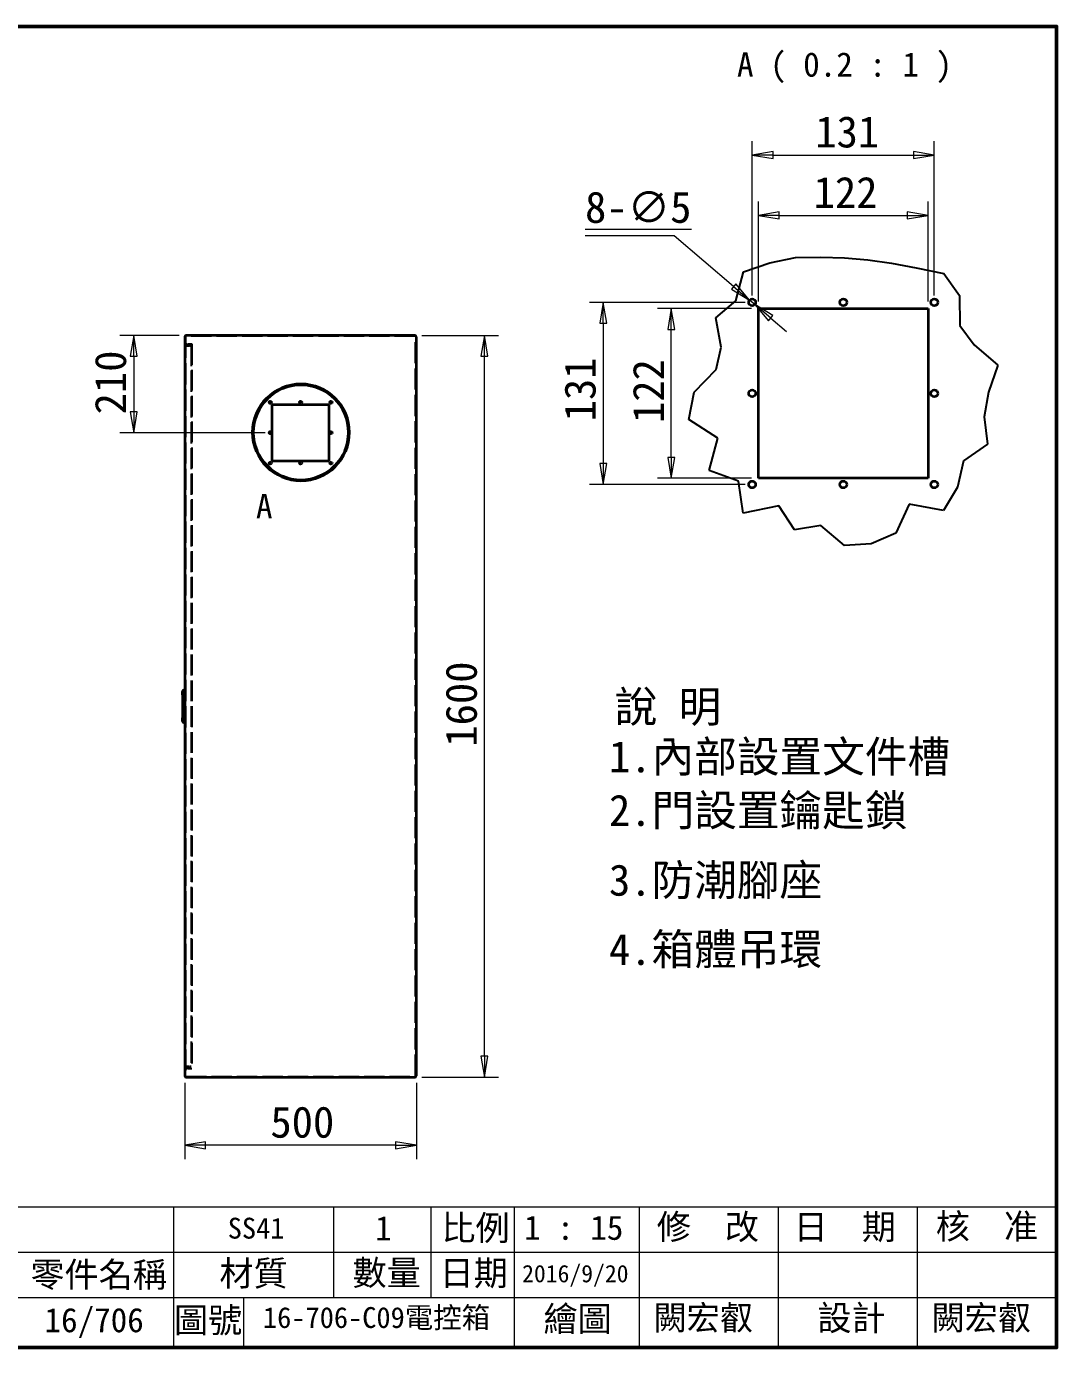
# Model space of a CAD drawing. Header units: millimetres. Extents: x 150 to 4305, y 150 to 3000.
# Drawn here: x 2082 to 4305, y 150 to 3000 of the extents above; entities that cross this region are included whole.
import ezdxf

# ---------------------------------------------------------------- set-up
doc = ezdxf.new("R2010")
doc.units = ezdxf.units.MM
doc.header["$LTSCALE"] = 15
doc.linetypes.add('DASHED', pattern=[0.2067, 0.1654, -0.0413])
for name, color, linetype, lineweight in [('可見 (ISO)', 7, 'Continuous', 35), ('圖框 (ISO)', 7, 'Continuous', 50), ('圖框層', 7, 'Continuous', 20), ('折斷線 (JIS)', 7, 'Continuous', 25), ('標註 (ISO)', 7, 'Continuous', 18), ('標題 (ISO)', 7, 'Continuous', 50), ('符號 (ISO)', 7, 'Continuous', 25), ('詳圖邊界 (JIS)', 7, 'Continuous', 50), ('隱藏 (ISO)', 7, 'DASHED', 25)]:
    doc.layers.add(name, color=color, linetype=linetype, lineweight=lineweight)
doc.styles.add('STSL_56', font='kaiu.ttf')
doc.styles.add('文字型式124', font='kaiu.ttf')
doc.styles.add('文字型式61', font='kaiu.ttf')
doc.styles.add('文字型式65', font='kaiu.ttf')
doc.styles.add('文字型式85', font='kaiu.ttf')
doc.styles.add('文字型式88', font='kaiu.ttf')
doc.styles.add('標示文字 (JIS)', font='kaiu.ttf')
doc.styles.add('註記文字 (JIS)', font='kaiu.ttf')
doc.dimstyles.new('預設 (JIS)', dxfattribs={"dimscale": 15, "dimtxt": 4.5, "dimasz": 3, "dimexe": 2, "dimexo": 1, "dimgap": 0.8, "dimtad": 1, "dimrnd": 1e-08, "dimdsep": 46, "dimtxsty": '註記文字 (JIS)', "dimblk": 'Filled-1', "dimcen": 0.09, "dimdle": 10, "dimclrd": 256, "dimclre": 256, "dimclrt": 256, "dimadec": 0, "dimazin": 2, "dimtfac": 0.555556, "dimtmove": 0, "dimatfit": 3, "dimfxl": 1, "dimtolj": 1, "dimtzin": 0, "dimlwd": -1, "dimlwe": -1, "dimarcsym": 0})

# ---------------------------------------------------------------- blocks, each defined once
blk = doc.blocks.new('圖框 預設圖框')
at = {"layer": '圖框 (ISO)', "flags": 128}
blk.add_lwpolyline([(10, 10), (10, 200), (287, 200), (287, 10), (10, 10)], dxfattribs=at)
blk = doc.blocks.new('標題欄框 ISO')
at = {"layer": '圖框層', "color": 7}
for p, q in [((85.95, 35.03), (362.95, 35.03)), ((235.95, 15.04), (235.95, 35.03)), ((258.95, 22.03), (258.95, 35.03)), ((272.95, 22.03), (272.95, 35.03)), ((284.95, 15.04), (284.95, 35.03)), ((302.95, 14.81), (302.95, 35.03)), ((322.95, 15.04), (322.95, 35.03)), ((342.95, 14.81), (342.95, 35.03)), ((362.95, 15.04), (362.95, 35.04)), ((202.95, 28.53), (362.95, 28.53)), ((202.95, 22.03), (362.95, 22.03)), ((246.01, 15.04), (246.01, 22.03)), ((85.95, 15.03), (362.95, 15.03))]:
    blk.add_line(p, q, dxfattribs=at)
at = {"layer": '圖框層', "color": 7, "style": 'STSL_56'}
for s, p in [('比例', (274.43, 30.23)), ('修  改', (305.41, 30.37)), ('日  期', (325.12, 30.37)), ('核  准', (345.57, 30.45)), ('零件名稱', (215.29, 23.51)), ('材質', (242.49, 23.69)), ('數量', (261.65, 23.77)), ('日期', (274.18, 23.74)), ('圖號', (235.95, 16.94)), ('繪圖', (289.12, 17.14)), ('設計', (328.53, 17.27))]:
    blk.add_text(s, height=3.599, dxfattribs=at).set_placement(p)
at = {"layer": '標題 (ISO)'}
for tag, p, height, style in [('描述_001', (104.23, 197.92), 4, '文字型式65'), ('狀態_001', (264.88, 30.23), 3.5, '文字型式85'), ('視圖比例_001', (286.32, 30.31), 3.5, '文字型式85'), ('主題_001', (141.5, 29.28), 3.3, '文字型式124'), ('材料_001', (243.69, 30.48), 3, '文字型式61'), ('建立日期_001', (286.05, 24.2), 2.5, '文字型式88'), ('標題_001', (217.32, 17.02), 3.5, '文字型式85'), ('零件號碼_001', (248.76, 17.63), 3, '文字型式61'), ('工程師_001', (304.94, 17.35), 3.5, '文字型式85'), ('設計師_001', (344.94, 17.35), 3.5, '文字型式85')]:
    blk.add_attdef(tag, p, '', height=height, dxfattribs=dict(at, style=style))
blk = doc.blocks.new('Filled-1')
at = {"color": 0}
for p, q in [((0, 0), (-1, 0.167)), ((-1, 0.167), (-1, -0.167)), ((-1, 0), (0, 0)), ((-1, -0.167), (0, 0))]:
    blk.add_line(p, q, dxfattribs=at)
at = {"color": 0, "flags": 128}
blk.add_lwpolyline([(-1, -0.167), (0, 0), (-1, 0.167), (-1, -0.167)], dxfattribs=at)
at = {"color": 0}
blk.add_solid([(-1, -0.167), (0, 0), (-1, 0.167), (-1, -0.167)], dxfattribs=at)
blk = doc.blocks.new('*D16')
at = {"layer": 'Defpoints', "color": 0}
for p in [(2423.2, 736.4), (2923.2, 736.4), (2423.2, 586.4)]:
    blk.add_point(p, dxfattribs=at)
at = {"layer": '標註 (ISO)'}
for p, q in [((2423.2, 721.4), (2423.2, 556.4)), ((2923.2, 721.4), (2923.2, 556.4)), ((2878.2, 586.4), (2468.2, 586.4))]:
    blk.add_line(p, q, dxfattribs=at)
at = {"layer": '標註 (ISO)', "xscale": 45, "yscale": 45, "zscale": 45, "rotation": 180}
blk.add_blockref('Filled-1', (2423.2, 586.4), dxfattribs=at)
at = {"layer": '標註 (ISO)', "xscale": 45, "yscale": 45, "zscale": 45}
blk.add_blockref('Filled-1', (2923.2, 586.4), dxfattribs=at)
at = {"layer": '標註 (ISO)', "insert": (2608.2, 670.3), "char_height": 67.5, "attachment_point": 1, "style": '註記文字 (JIS)'}
blk.add_mtext('\\A1;500', dxfattribs=at)
blk = doc.blocks.new('*D17')
at = {"layer": 'Defpoints', "color": 0}
for p in [(2920.2, 2333.4), (3070.2, 2333.4), (2920.2, 733.4)]:
    blk.add_point(p, dxfattribs=at)
at = {"layer": '標註 (ISO)'}
for p, q in [((2935.2, 2333.4), (3100.2, 2333.4)), ((3070.2, 778.4), (3070.2, 2288.4)), ((2935.2, 733.4), (3100.2, 733.4))]:
    blk.add_line(p, q, dxfattribs=at)
at = {"layer": '標註 (ISO)', "xscale": 45, "yscale": 45, "zscale": 45}
for p, rotation in [((3070.2, 2333.4), 90), ((3070.2, 733.4), 270)]:
    blk.add_blockref('Filled-1', p, dxfattribs=dict(at, rotation=rotation))
at = {"layer": '標註 (ISO)', "insert": (2986.2, 1446.3), "char_height": 67.5, "attachment_point": 1, "rotation": 90, "style": '註記文字 (JIS)'}
blk.add_mtext('\\A1;1600', dxfattribs=at)
blk = doc.blocks.new('*D18')
at = {"layer": 'Defpoints', "color": 0}
for p in [(2426.2, 2333.4), (2313.1, 2123.4), (2612.2, 2123.4)]:
    blk.add_point(p, dxfattribs=at)
at = {"layer": '標註 (ISO)'}
for p, q in [((2411.2, 2333.4), (2283.1, 2333.4)), ((2313.1, 2288.4), (2313.1, 2168.4)), ((2597.2, 2123.4), (2283.1, 2123.4))]:
    blk.add_line(p, q, dxfattribs=at)
at = {"layer": '標註 (ISO)', "xscale": 45, "yscale": 45, "zscale": 45}
for p, rotation in [((2313.1, 2333.4), 90), ((2313.1, 2123.4), 270)]:
    blk.add_blockref('Filled-1', p, dxfattribs=dict(at, rotation=rotation))
at = {"layer": '標註 (ISO)', "insert": (2229.1, 2163.1), "char_height": 67.5, "attachment_point": 1, "rotation": 90, "style": '註記文字 (JIS)'}
blk.add_mtext('\\A1;210', dxfattribs=at)
blk = doc.blocks.new('2D 詳圖0')
at = {"layer": '詳圖邊界 (JIS)'}
blk.add_circle((178.27, 141.62), 6.9, dxfattribs=at)
at = {"layer": '詳圖邊界 (JIS)', "insert": (171.8, 129.25), "char_height": 3.5, "attachment_point": 7, "style": '標示文字 (JIS)'}
blk.add_mtext('A', dxfattribs=at)
blk = doc.blocks.new('*D21')
at = {"layer": 'Defpoints', "color": 0}
for p in [(4027.5, 2592.4), (3661.5, 2391.3), (4027.5, 2391.3)]:
    blk.add_point(p, dxfattribs=at)
at = {"layer": '標註 (ISO)'}
for p, q in [((3661.5, 2406.3), (3661.5, 2622.4)), ((4027.5, 2406.3), (4027.5, 2622.4)), ((3706.5, 2592.4), (3982.5, 2592.4))]:
    blk.add_line(p, q, dxfattribs=at)
at = {"layer": '標註 (ISO)', "xscale": 45, "yscale": 45, "zscale": 45, "rotation": 180}
blk.add_blockref('Filled-1', (3661.5, 2592.4), dxfattribs=at)
at = {"layer": '標註 (ISO)', "xscale": 45, "yscale": 45, "zscale": 45}
blk.add_blockref('Filled-1', (4027.5, 2592.4), dxfattribs=at)
at = {"layer": '標註 (ISO)', "insert": (3780.7, 2675.7), "char_height": 67.5, "attachment_point": 1, "style": '註記文字 (JIS)'}
blk.add_mtext('\\A1;122', dxfattribs=at)
blk = doc.blocks.new('*D22')
at = {"layer": 'Defpoints', "color": 0}
for p in [(3473.4, 2391.3), (3661.5, 2391.3), (3661.5, 2025.3)]:
    blk.add_point(p, dxfattribs=at)
at = {"layer": '標註 (ISO)'}
for p, q in [((3646.5, 2391.3), (3443.4, 2391.3)), ((3473.4, 2070.3), (3473.4, 2346.3)), ((3646.5, 2025.3), (3443.4, 2025.3))]:
    blk.add_line(p, q, dxfattribs=at)
at = {"layer": '標註 (ISO)', "xscale": 45, "yscale": 45, "zscale": 45}
for p, rotation in [((3473.4, 2391.3), 90), ((3473.4, 2025.3), 270)]:
    blk.add_blockref('Filled-1', p, dxfattribs=dict(at, rotation=rotation))
at = {"layer": '標註 (ISO)', "insert": (3390.2, 2144.5), "char_height": 67.5, "attachment_point": 1, "rotation": 90, "style": '註記文字 (JIS)'}
blk.add_mtext('\\A1;122', dxfattribs=at)
blk = doc.blocks.new('*D23')
at = {"layer": 'Defpoints', "color": 0}
for p in [(3648, 2404.8), (3326.6, 2011.8), (3648, 2011.8)]:
    blk.add_point(p, dxfattribs=at)
at = {"layer": '標註 (ISO)'}
for p, q in [((3633, 2404.8), (3296.6, 2404.8)), ((3326.6, 2359.8), (3326.6, 2056.8)), ((3633, 2011.8), (3296.6, 2011.8))]:
    blk.add_line(p, q, dxfattribs=at)
at = {"layer": '標註 (ISO)', "xscale": 45, "yscale": 45, "zscale": 45}
for p, rotation in [((3326.6, 2404.8), 90), ((3326.6, 2011.8), 270)]:
    blk.add_blockref('Filled-1', p, dxfattribs=dict(at, rotation=rotation))
at = {"layer": '標註 (ISO)', "insert": (3242.6, 2148.1), "char_height": 67.5, "attachment_point": 1, "rotation": 90, "style": '註記文字 (JIS)'}
blk.add_mtext('\\A1;131', dxfattribs=at)
blk = doc.blocks.new('*D24')
at = {"layer": 'Defpoints', "color": 0}
for p in [(4041, 2722.4), (3648, 2404.8), (4041, 2404.8)]:
    blk.add_point(p, dxfattribs=at)
at = {"layer": '標註 (ISO)'}
for p, q in [((3648, 2419.8), (3648, 2752.4)), ((4041, 2419.8), (4041, 2752.4)), ((3693, 2722.4), (3996, 2722.4))]:
    blk.add_line(p, q, dxfattribs=at)
at = {"layer": '標註 (ISO)', "xscale": 45, "yscale": 45, "zscale": 45, "rotation": 180}
blk.add_blockref('Filled-1', (3648, 2722.4), dxfattribs=at)
at = {"layer": '標註 (ISO)', "xscale": 45, "yscale": 45, "zscale": 45}
blk.add_blockref('Filled-1', (4041, 2722.4), dxfattribs=at)
at = {"layer": '標註 (ISO)', "insert": (3784.3, 2806.4), "char_height": 67.5, "attachment_point": 1, "style": '註記文字 (JIS)'}
blk.add_mtext('\\A1;131', dxfattribs=at)
blk = doc.blocks.new('*D25')
at = {"layer": 'Defpoints', "color": 0}
for p in [(3642.3, 2409.7), (3653.7, 2400)]:
    blk.add_point(p, dxfattribs=at)
at = {"layer": '標註 (ISO)'}
for p, q in [((3479.5, 2547.9), (3287.3, 2547.9)), ((3608, 2438.8), (3479.5, 2547.9)), ((3653.7, 2400), (3642.3, 2409.7)), ((3688, 2370.8), (3722.3, 2341.7))]:
    blk.add_line(p, q, dxfattribs=at)
at = {"layer": '標註 (ISO)', "xscale": 45, "yscale": 45, "zscale": 45}
for p, rotation in [((3642.3, 2409.7), 319.6544869059356), ((3653.7, 2400), 139.6544869059356)]:
    blk.add_blockref('Filled-1', p, dxfattribs=dict(at, rotation=rotation))
at = {"layer": '標註 (ISO)', "insert": (3287.3, 2643.8), "char_height": 67.5, "attachment_point": 1, "style": '註記文字 (JIS)'}
blk.add_mtext('\\A1;\\L8-∅5\\l', dxfattribs=at)

msp = doc.modelspace()

# ---------------------------------------------------------------- linework, layer by layer
at = {"layer": '可見 (ISO)'}
for p, q in [((3661.507, 2025.335), (3661.507, 2391.335)), ((3661.507, 2391.335), (4027.507, 2391.335)), ((4027.507, 2391.335), (4027.507, 2025.335)), ((2423.21, 2330.356), (2423.21, 736.356)), ((2920.21, 2333.356), (2426.21, 2333.356)), ((2923.21, 736.356), (2923.21, 2330.356)), ((2612.21, 2184.356), (2734.21, 2184.356)), ((2612.21, 2062.356), (2612.21, 2184.356)), ((2734.21, 2184.356), (2734.21, 2062.356)), ((2734.21, 2062.356), (2612.21, 2062.356)), ((4027.507, 2025.335), (3661.507, 2025.335)), ((2423.21, 1568.356), (2421.21, 1568.356)), ((2418.21, 1558.356), (2418.21, 1565.356)), ((2418.21, 1558.356), (2418.21, 1508.356)), ((2418.21, 1501.356), (2418.21, 1508.356)), ((2423.21, 1498.356), (2421.21, 1498.356)), ((2426.21, 733.356), (2920.21, 733.356))]:
    msp.add_line(p, q, dxfattribs=at)
for centre, radius in [((3648.007, 2404.835), 7.5), ((3844.507, 2404.835), 7.5), ((4041.007, 2404.835), 7.5), ((3648.007, 2208.335), 7.5), ((4041.007, 2208.335), 7.5), ((2607.71, 2188.856), 2.5), ((2673.21, 2188.856), 2.5), ((2738.71, 2188.856), 2.5), ((2607.71, 2123.356), 2.5), ((2738.71, 2123.356), 2.5), ((2607.71, 2057.856), 2.5), ((2673.21, 2057.856), 2.5), ((2738.71, 2057.856), 2.5), ((3648.007, 2011.835), 7.5), ((3844.507, 2011.835), 7.5), ((4041.007, 2011.835), 7.5)]:
    msp.add_circle(centre, radius, dxfattribs=at)
for centre, start, end in [((2426.21, 2330.356), 90, 180), ((2920.21, 2330.356), 0, 90), ((2421.21, 1565.356), 90, 180), ((2421.21, 1501.356), 180, 270), ((2426.21, 736.356), 180, 270), ((2920.21, 736.356), 270, 0)]:
    msp.add_arc(centre, 3, start, end, dxfattribs=at)
at = {"layer": '折斷線 (JIS)'}
for p, q in [((3629.223, 2470.754), (3686.08, 2490.041)), ((3686.08, 2490.041), (3741.465, 2501.466)), ((3741.465, 2501.466), (3795.859, 2502.097)), ((3795.859, 2502.097), (3847.189, 2500.967)), ((3847.189, 2500.967), (3897.589, 2496.826)), ((3897.589, 2496.826), (3948.357, 2488.95)), ((3948.357, 2488.95), (4002.138, 2479.373)), ((3612.646, 2407.798), (3629.223, 2470.754)), ((4002.138, 2479.373), (4061.981, 2466.972)), ((4061.981, 2466.972), (4095.793, 2419.596)), ((3569.633, 2371.239), (3612.646, 2407.798)), ((4095.793, 2419.596), (4096.278, 2354.805)), ((3580.835, 2307.938), (3569.633, 2371.239)), ((4096.278, 2354.805), (4127.321, 2312.952)), ((4127.321, 2312.952), (4177.993, 2269.322)), ((3570.157, 2259.841), (3580.835, 2307.938)), ((3522.548, 2210.993), (3570.157, 2259.841)), ((4177.993, 2269.322), (4158.111, 2210.993)), ((3511.295, 2151.766), (3522.548, 2210.993)), ((4158.111, 2210.993), (4148.456, 2157.871)), ((3573.67, 2111.44), (3511.295, 2151.766)), ((4148.456, 2157.871), (4155.973, 2098.605)), ((3554.951, 2042.269), (3573.67, 2111.44)), ((4155.973, 2098.605), (4103.893, 2062.784)), ((4103.893, 2062.784), (4091.468, 2006.018)), ((3618.212, 2018.859), (3554.951, 2042.269)), ((3628.402, 1950.253), (3618.212, 2018.859)), ((4091.468, 2006.018), (4061.068, 1956.101)), ((3986.819, 1969.146), (3957.949, 1906.683)), ((4061.068, 1956.101), (3986.819, 1969.146)), ((3705.613, 1965.777), (3628.402, 1950.253)), ((3739.173, 1914.223), (3705.613, 1965.777)), ((3796.46, 1923.296), (3739.173, 1914.223)), ((3847.189, 1880.496), (3796.46, 1923.296)), ((3904.875, 1883.84), (3847.189, 1880.496)), ((3957.949, 1906.683), (3904.875, 1883.84))]:
    msp.add_line(p, q, dxfattribs=at)
at = {"layer": '隱藏 (ISO)', "ltscale": 1.790315}
for p, q in [((2423.21, 2313.356), (2437.31, 2313.356)), ((2424.81, 2314.956), (2438.91, 2314.956)), ((2423.21, 753.356), (2437.31, 753.356)), ((2424.81, 751.756), (2438.91, 751.756))]:
    msp.add_line(p, q, dxfattribs=at)
at = {"layer": '隱藏 (ISO)', "ltscale": 18.361094}
for p, q in [((2424.81, 2330.356), (2424.81, 736.356)), ((2921.61, 736.356), (2921.61, 2330.356))]:
    msp.add_line(p, q, dxfattribs=at)
at = {"layer": '隱藏 (ISO)', "ltscale": 1.574449}
for p, q in [((2437.21, 2310.256), (2424.81, 2310.256)), ((2437.21, 756.456), (2424.81, 756.456))]:
    msp.add_line(p, q, dxfattribs=at)
at = {"layer": '隱藏 (ISO)', "ltscale": 17.703238}
for p, q in [((2920.21, 2331.756), (2426.21, 2331.756)), ((2426.21, 734.956), (2920.21, 734.956))]:
    msp.add_line(p, q, dxfattribs=at)
at = {"layer": '隱藏 (ISO)', "ltscale": 1.396677}
for p, q in [((2426.21, 2311.856), (2437.21, 2311.856)), ((2426.21, 754.856), (2437.21, 754.856))]:
    msp.add_line(p, q, dxfattribs=at)
at = {"layer": '隱藏 (ISO)', "ltscale": 17.934895}
msp.add_line((2437.21, 2311.856), (2437.21, 754.856), dxfattribs=at)
at = {"layer": '隱藏 (ISO)', "ltscale": 17.969452}
msp.add_line((2437.31, 2313.356), (2437.31, 753.356), dxfattribs=at)
at = {"layer": '隱藏 (ISO)', "ltscale": 18.006311}
msp.add_line((2438.91, 2314.956), (2438.91, 751.756), dxfattribs=at)
at = {"layer": '隱藏 (ISO)', "ltscale": 0.203068}
for p, q in [((2437.31, 2298.356), (2438.91, 2298.356)), ((2423.21, 961.356), (2424.81, 961.356)), ((2423.21, 956.356), (2424.81, 956.356)), ((2423.21, 954.356), (2424.81, 954.356)), ((2423.21, 895.856), (2424.81, 895.856)), ((2423.21, 890.856), (2424.81, 890.856)), ((2423.21, 832.356), (2424.81, 832.356)), ((2423.21, 830.356), (2424.81, 830.356)), ((2423.21, 825.356), (2424.81, 825.356)), ((2437.31, 768.356), (2438.91, 768.356))]:
    msp.add_line(p, q, dxfattribs=at)
at = {"layer": '隱藏 (ISO)', "ltscale": 0.727532}
for centre, start, end in [((2426.21, 2308.856), 90, 180), ((2426.21, 757.856), 180, 270)]:
    msp.add_arc(centre, 3, start, end, dxfattribs=at)
at = {"layer": '隱藏 (ISO)', "ltscale": 0.279143}
for centre, start, end in [((2426.21, 2330.356), 90, 180), ((2920.21, 2330.356), 0, 90), ((2426.21, 736.356), 180, 270), ((2920.21, 736.356), 270, 0)]:
    msp.add_arc(centre, 1.4, start, end, dxfattribs=at)

# ---------------------------------------------------------------- block references
at = {"xscale": 15, "yscale": 15, "zscale": 15}
msp.add_blockref('圖框 預設圖框', (0, 0), dxfattribs=at)
ref = msp.add_blockref('標題欄框 ISO', (-1139.219, -72.164), dxfattribs=dict(xscale=15, yscale=15, zscale=15))
ref.add_attrib('建立日期_001', '2016/9/20', (3151.49, 290.82), dxfattribs={"layer": '標題 (ISO)', "height": 37.5, "style": '文字型式88'})
ref.add_attrib('工程師_001', '闕宏叡', (3434.916, 188.069), dxfattribs={"layer": '標題 (ISO)', "height": 52.5, "style": '文字型式85'})
ref.add_attrib('標題_001', '16/706', (2120.644, 183.087), dxfattribs={"layer": '標題 (ISO)', "height": 52.5, "style": '文字型式85'})
ref.add_attrib('零件號碼_001', '16-706-C09電控箱', (2592.139, 192.309), dxfattribs={"layer": '標題 (ISO)', "height": 44.99319, "style": '文字型式61'})
ref.add_attrib('材料_001', 'SS41', (2516.071, 385.07), dxfattribs={"layer": '標題 (ISO)', "height": 44.9932, "style": '文字型式61'})
ref.add_attrib('視圖比例_001', '1 : 15', (3155.644, 382.467), dxfattribs={"layer": '標題 (ISO)', "height": 52.5, "style": '文字型式85'})
ref.add_attrib('狀態_001', '1', (2834.045, 381.234), dxfattribs={"layer": '標題 (ISO)', "height": 52.5, "style": '文字型式85'})
ref.add_attrib('設計師_001', '闕宏叡', (4034.916, 188.069), dxfattribs={"layer": '標題 (ISO)', "height": 52.5, "style": '文字型式85'})
at = {"layer": '詳圖邊界 (JIS)', "xscale": 15, "yscale": 15, "zscale": 15}
msp.add_blockref('2D 詳圖0', (0, 0), dxfattribs=at)

# ---------------------------------------------------------------- texts
at = {"layer": '符號 (ISO)', "insert": (3615.213, 2877.688), "char_height": 52.5, "attachment_point": 7, "style": '標示文字 (JIS)'}
msp.add_mtext('A ( 0.2 : 1 )', dxfattribs=at)
at = {"layer": '符號 (ISO)', "char_height": 67.5, "attachment_point": 1, "style": '註記文字 (JIS)'}
for s, insert, width in [('{說 明}', (3351.277, 1566.365), 248.99116), ('1.內部設置文件槽', (3338.938, 1458.48), 914.28566), ('2.門設置鑰匙鎖', (3338.938, 1342.826), 914.28566), ('3.防潮腳座', (3338.938, 1192.315), 914.28566), ('4.箱體吊環', (3338.938, 1042.943), 914.28566)]:
    msp.add_mtext(s, dxfattribs=dict(at, insert=insert, width=width))

# ---------------------------------------------------------------- dimensions: what is measured, and where the dimension line sits
at = {"layer": '標註 (ISO)'}
for base, p1, p2, angle, override, picture, middle in [((4041.007, 2722.427), (3648.007, 2404.835), (4041.007, 2404.835), 180, {"dimdec": 2, "dimlfac": 0.333333, "dimtp": 0, "dimtm": 0, "dimtdec": 2, "dimtofl": 0, "dimatfit": 1}, '*D24', (3844.507, 2722.427)), ((4027.507, 2592.427), (3661.507, 2391.335), (4027.507, 2391.335), 180, {"dimdec": 2, "dimlfac": 0.333333, "dimtp": 0, "dimtm": 0, "dimtdec": 2, "dimtofl": 0, "dimatfit": 1}, '*D21', (3844.507, 2592.427)), ((3326.578, 2011.835), (3648.007, 2404.835), (3648.007, 2011.835), 90, {"dimdec": 2, "dimlfac": 0.333333, "dimtp": 0, "dimtm": 0, "dimtdec": 2, "dimtofl": 0, "dimatfit": 1}, '*D23', (3326.578, 2208.335)), ((3473.402, 2391.335), (3661.507, 2025.335), (3661.507, 2391.335), 90, {"dimdec": 2, "dimlfac": 0.333333, "dimtp": 0, "dimtm": 0, "dimtdec": 2, "dimtofl": 0, "dimatfit": 1}, '*D22', (3473.402, 2208.335)), ((2313.063, 2123.356), (2426.21, 2333.356), (2612.21, 2123.356), 90, {"dimdec": 2, "dimtp": 0, "dimtm": 0, "dimtdec": 2, "dimtofl": 0, "dimatfit": 1}, '*D18', (2313.063, 2228.356)), ((3070.21, 2333.356), (2920.21, 733.356), (2920.21, 2333.356), 270, {"dimdec": 2, "dimtp": 0, "dimtm": 0, "dimtdec": 2, "dimtofl": 0, "dimatfit": 1}, '*D17', (3070.21, 1533.356))]:
    dim = msp.add_linear_dim(base=base, p1=p1, p2=p2, angle=angle, dimstyle='預設 (JIS)', override=override, dxfattribs=at)
    dim.commit()
    dim.dimension.update_dxf_attribs({"geometry": picture, "text_midpoint": middle, "dimtype": 160})
dim = msp.add_diameter_dim_2p(p1=(3653.723, 2399.98), p2=(3642.291, 2409.691), text='\\L8-<>\\l', dimstyle='預設 (JIS)', override={"dimtih": 1, "dimtoh": 1, "dimdec": 2, "dimlfac": 0.333333, "dimtp": 0, "dimtm": 0, "dimtdec": 2, "dimatfit": 2}, dxfattribs=at)
dim.commit()
dim.dimension.update_dxf_attribs({"geometry": '*D25', "text_midpoint": (3377.428, 2547.939), "dimtype": 163})
dim = msp.add_linear_dim(base=(2423.21, 586.356), p1=(2923.21, 736.356), p2=(2423.21, 736.356), dimstyle='預設 (JIS)', override={"dimdec": 2, "dimtp": 0, "dimtm": 0, "dimtdec": 2, "dimtofl": 0, "dimatfit": 1}, dxfattribs=at)
dim.commit()
dim.dimension.update_dxf_attribs({"geometry": '*D16', "text_midpoint": (2673.21, 586.356), "dimtype": 160})

doc.saveas('drawing.dxf')
